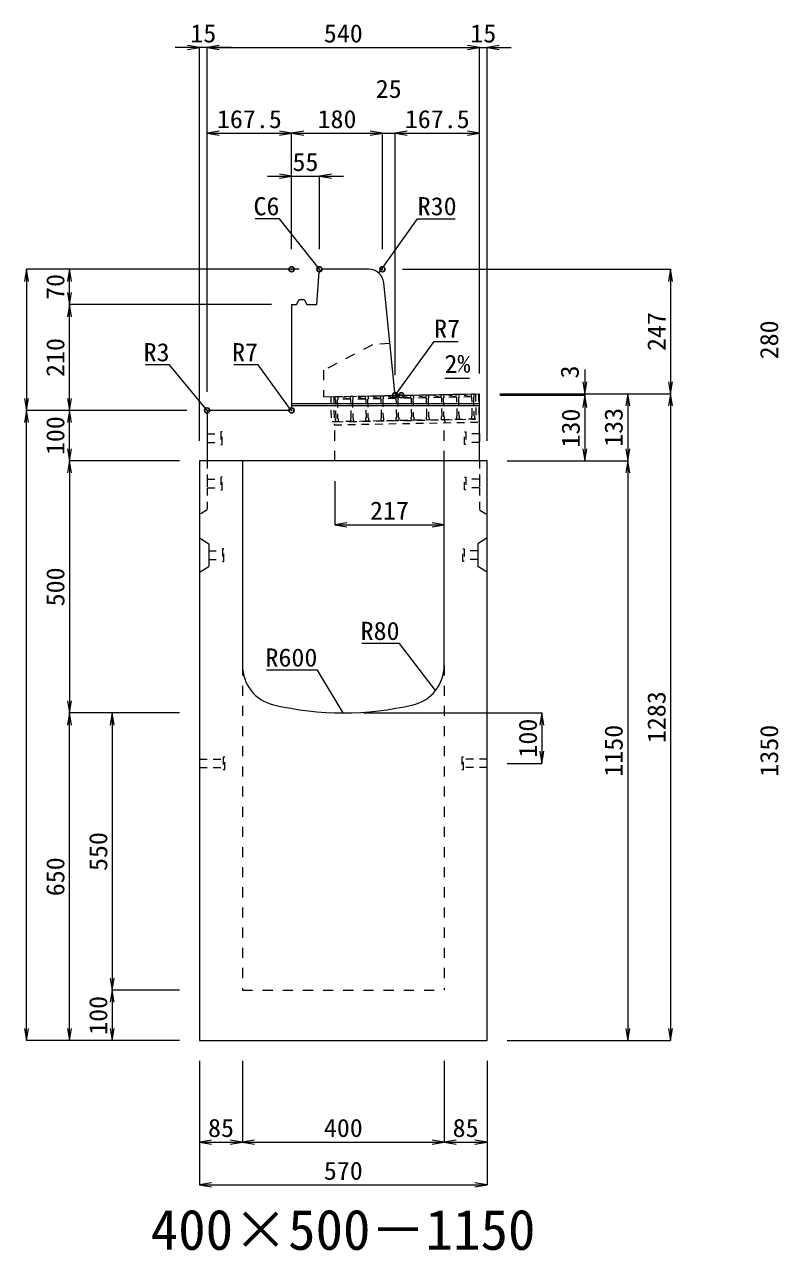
# Model space of a CAD drawing. Units: millimetres at full size; some dimension numbers follow another scale. Extents: x -18734 to 51600, y -18820 to 17820.
# Drawn here: x 34918 to 36413, y -10786 to -8354 of the extents above; entities that cross this region are included whole.
import ezdxf
from ezdxf.enums import TextEntityAlignment as Align

# ---------------------------------------------------------------- set-up
doc = ezdxf.new("R2010")
doc.units = ezdxf.units.MM
doc.header["$LTSCALE"] = 20
doc.header["$PDMODE"] = 32
doc.header["$PDSIZE"] = 10
doc.linetypes.add('USER1', pattern=[2, 1, -1])
doc.linetypes.add('USER2', pattern=[1.35, 0.75, -0.6])
for name, color, linetype, lineweight in [('インサート', 3, 'USER2', 9), ('グレーチング', 7, 'USER2', 5), ('受枠', 3, 'USER2', 9), ('寸法線', 7, 'Continuous', 13), ('引出線', 4, 'Continuous', 13), ('本体', 2, 'Continuous', 13), ('目地', 132, 'Continuous', 5)]:
    doc.layers.add(name, color=color, linetype=linetype, lineweight=lineweight)
doc.layers.add('作業エリア', color=11, linetype='Continuous')
doc.layers.add('文字', color=7, linetype='Continuous')
doc.styles.add('ＭＳ 明朝', font='')
doc.styles.get('ＭＳ 明朝').set_extended_font_data('MS Mincho')

# ---------------------------------------------------------------- blocks, each defined once
blk = doc.blocks.new('open_arrow')
at = {"color": 0, "linetype": 'Continuous', "lineweight": -2}
blk.add_lwpolyline([(7.5, 1.25), (0, 0), (7.5, -1.25)], dxfattribs=at)

msp = doc.modelspace()

# ---------------------------------------------------------------- linework, layer by layer
at = {"layer": 'インサート'}
for p, q in [((35280, -9166.5), (35307, -9166.5)), ((35280, -9166.5), (35280, -9183.5)), ((35310, -9162.5), (35307, -9162.5)), ((35307, -9162.5), (35307, -9187.5)), ((35310, -9187.5), (35310, -9162.5)), ((35790, -9162.5), (35793, -9162.5)), ((35790, -9187.5), (35790, -9162.5)), ((35793, -9162.5), (35793, -9187.5)), ((35820, -9166.5), (35793, -9166.5)), ((35820, -9166.5), (35820, -9183.5)), ((35280, -9183.5), (35307, -9183.5)), ((35307, -9187.5), (35310, -9187.5)), ((35793, -9187.5), (35790, -9187.5)), ((35820, -9183.5), (35793, -9183.5)), ((35280, -9256.5), (35307, -9256.5)), ((35280, -9256.5), (35280, -9273.5)), ((35310, -9252.5), (35307, -9252.5)), ((35307, -9252.5), (35307, -9277.5)), ((35310, -9277.5), (35310, -9252.5)), ((35790, -9252.5), (35793, -9252.5)), ((35790, -9277.5), (35790, -9252.5)), ((35793, -9252.5), (35793, -9277.5)), ((35820, -9256.5), (35793, -9256.5)), ((35820, -9256.5), (35820, -9273.5)), ((35280, -9273.5), (35307, -9273.5)), ((35307, -9277.5), (35310, -9277.5)), ((35793, -9277.5), (35790, -9277.5)), ((35820, -9273.5), (35793, -9273.5)), ((35283.2, -9398.5), (35310.2, -9398.5)), ((35283.2, -9398.5), (35283.2, -9415.5)), ((35313.2, -9394.5), (35310.2, -9394.5)), ((35310.2, -9394.5), (35310.2, -9419.5)), ((35313.2, -9419.5), (35313.2, -9394.5)), ((35786.8, -9394.5), (35789.8, -9394.5)), ((35786.8, -9419.5), (35786.8, -9394.5)), ((35789.8, -9394.5), (35789.8, -9419.5)), ((35816.8, -9398.5), (35789.8, -9398.5)), ((35816.8, -9398.5), (35816.8, -9415.5)), ((35283.2, -9415.5), (35310.2, -9415.5)), ((35310.2, -9419.5), (35313.2, -9419.5)), ((35789.8, -9419.5), (35786.8, -9419.5)), ((35816.8, -9415.5), (35789.8, -9415.5)), ((35265, -9811.5), (35312, -9811.5)), ((35265, -9811.5), (35265, -9828.5)), ((35315, -9807.5), (35312, -9807.5)), ((35312, -9807.5), (35312, -9832.5)), ((35315, -9832.5), (35315, -9807.5)), ((35788, -9807.5), (35785, -9807.5)), ((35785, -9807.5), (35785, -9832.5)), ((35788, -9832.5), (35788, -9807.5)), ((35835, -9811.5), (35788, -9811.5)), ((35835, -9828.5), (35835, -9811.5)), ((35265, -9828.5), (35312, -9828.5)), ((35312, -9832.5), (35315, -9832.5)), ((35785, -9832.5), (35788, -9832.5)), ((35835, -9828.5), (35788, -9828.5))]:
    msp.add_line(p, q, dxfattribs=at)
at = {"layer": 'グレーチング'}
for p, q in [((35533.97, -9092.54), (35808.92, -9087.21)), ((35564.08, -9097.95), (35538.97, -9092.44)), ((35594.07, -9097.37), (35568.96, -9091.86)), ((35624.07, -9096.79), (35598.96, -9091.28)), ((35654.06, -9096.21), (35628.95, -9090.7)), ((35684.06, -9095.63), (35658.95, -9090.12)), ((35714.05, -9095.05), (35688.94, -9089.54)), ((35744.05, -9094.47), (35718.93, -9088.96)), ((35744.05, -9094.47), (35719.05, -9094.95)), ((35774.04, -9093.89), (35748.93, -9088.38)), ((35774.04, -9093.89), (35749.05, -9094.37)), ((35804.04, -9093.31), (35778.92, -9087.8)), ((35804.04, -9093.31), (35779.04, -9093.79)), ((35564.08, -9097.95), (35539.08, -9098.44)), ((35594.07, -9097.37), (35569.08, -9097.86)), ((35624.07, -9096.79), (35599.07, -9097.28)), ((35654.06, -9096.21), (35629.07, -9096.7)), ((35684.06, -9095.63), (35659.06, -9096.12)), ((35714.05, -9095.05), (35689.06, -9095.54)), ((35534.94, -9142.53), (35809.89, -9137.21))]:
    msp.add_line(p, q, dxfattribs=at)
for points in [[(35533.97, -9092.54), (35538.97, -9092.44), (35539.08, -9098.44), (35538.1, -9099.46), (35538.8, -9135.45), (35539.82, -9136.43), (35539.94, -9142.43), (35534.94, -9142.53), (35534.82, -9136.53), (35535.8, -9135.51), (35535.1, -9099.52), (35534.09, -9098.53)], [(35568.8, -9134.87), (35569.81, -9135.85), (35569.93, -9141.85), (35564.93, -9141.95), (35564.82, -9135.95), (35565.8, -9134.93), (35565.1, -9098.93), (35564.08, -9097.95), (35563.96, -9091.96), (35568.96, -9091.86), (35569.08, -9097.86), (35568.1, -9098.88)], [(35598.79, -9134.29), (35599.81, -9135.27), (35599.92, -9141.27), (35594.93, -9141.37), (35594.81, -9135.37), (35595.79, -9134.35), (35595.09, -9098.35), (35594.07, -9097.37), (35593.96, -9091.38), (35598.96, -9091.28), (35599.07, -9097.28), (35598.09, -9098.3)], [(35628.78, -9133.71), (35629.8, -9134.69), (35629.92, -9140.69), (35624.92, -9140.79), (35624.8, -9134.79), (35625.78, -9133.77), (35625.09, -9097.77), (35624.07, -9096.79), (35623.95, -9090.79), (35628.95, -9090.7), (35629.07, -9096.7), (35628.09, -9097.72)], [(35658.78, -9133.13), (35659.8, -9134.11), (35659.91, -9140.11), (35654.91, -9140.2), (35654.8, -9134.21), (35655.78, -9133.19), (35655.08, -9097.19), (35654.06, -9096.21), (35653.95, -9090.21), (35658.95, -9090.12), (35659.06, -9096.12), (35658.08, -9097.14)], [(35685.77, -9132.61), (35685.08, -9096.61), (35684.06, -9095.63), (35683.94, -9089.63), (35688.94, -9089.54), (35689.06, -9095.54), (35688.08, -9096.55), (35688.77, -9132.55), (35689.79, -9133.53), (35689.91, -9139.53), (35684.91, -9139.62), (35684.79, -9133.63)], [(35715.77, -9132.03), (35715.07, -9096.03), (35714.05, -9095.05), (35713.94, -9089.05), (35718.93, -9088.96), (35719.05, -9094.95), (35718.07, -9095.97), (35718.77, -9131.97), (35719.79, -9132.95), (35719.9, -9138.95), (35714.9, -9139.04), (35714.79, -9133.04)], [(35749.05, -9094.37), (35748.06, -9095.39), (35748.76, -9131.39), (35749.78, -9132.37), (35749.9, -9138.37), (35744.9, -9138.46), (35744.78, -9132.46), (35745.76, -9131.44), (35745.07, -9095.45), (35744.05, -9094.47), (35743.93, -9088.47), (35748.93, -9088.38)], [(35779.04, -9093.79), (35778.06, -9094.81), (35778.76, -9130.81), (35779.78, -9131.79), (35779.89, -9137.79), (35774.89, -9137.88), (35774.78, -9131.88), (35775.76, -9130.86), (35775.06, -9094.87), (35774.04, -9093.89), (35773.92, -9087.89), (35778.92, -9087.8)], [(35804.89, -9137.3), (35804.77, -9131.3), (35805.75, -9130.28), (35805.05, -9094.29), (35804.04, -9093.31), (35803.92, -9087.31), (35808.92, -9087.21), (35809.03, -9093.21), (35808.05, -9094.23), (35808.75, -9130.23), (35809.77, -9131.21), (35809.89, -9137.21)]]:
    msp.add_lwpolyline(points, close=True, dxfattribs=at)
at = {"layer": '作業エリア'}
for p in [(35447.5, -8840), (35447.5, -8840), (35502.5, -8840), (35627.5, -8840), (35652.5, -9090), (35665, -9090), (35280, -9120), (35447.5, -9120)]:
    msp.add_point(p, dxfattribs=at)
at = {"layer": '受枠'}
for p, q in [((35524.97, -9092.71), (35817.92, -9087.04)), ((35524.97, -9092.71), (35525.94, -9142.7)), ((35530.97, -9092.59), (35532.05, -9148.58)), ((35811.92, -9087.16), (35812.89, -9137.15)), ((35817.92, -9087.04), (35819, -9143.03)), ((35812.89, -9137.15), (35525.94, -9142.7)), ((35532.05, -9148.58), (35819, -9143.03))]:
    msp.add_line(p, q, dxfattribs=at)
at = {"layer": '受枠', "linetype": 'Continuous'}
msp.add_line((35750.9, -9138.35), (35751.01, -9144.35), dxfattribs=at)
at = {"layer": '寸法線'}
for p, q in [((35328, -8400.05), (35217, -8400.05)), ((35265, -9180), (35265, -8400.05)), ((35280, -8400.05), (35820, -8400.05)), ((35280, -9083), (35280, -8400.05)), ((35280, -9083), (35280, -8400.05)), ((35772, -8400.05), (35883, -8400.05)), ((35820, -9047), (35820, -8400.05)), ((35820, -9047), (35820, -8400.05)), ((35835, -9180), (35835, -8400.05)), ((35280, -8570.05), (35447.5, -8570.05)), ((35280, -9083), (35280, -8570.05)), ((35447.5, -8800), (35447.5, -8570.05)), ((35447.5, -8570.05), (35627.5, -8570.05)), ((35447.5, -8800), (35447.5, -8570.05)), ((35579.5, -8570.05), (35700.5, -8570.05)), ((35627.5, -8800), (35627.5, -8570.05)), ((35627.5, -8800), (35627.5, -8570.05)), ((35652.5, -9050), (35652.5, -8570.05)), ((35652.5, -8570.05), (35820, -8570.05)), ((35652.5, -9050), (35652.5, -8570.05)), ((35820, -9047), (35820, -8570.05)), ((35399.5, -8655.05), (35550.5, -8655.05)), ((35447.5, -8800), (35447.5, -8655.05)), ((35502.5, -8800), (35502.5, -8655.05)), ((34922.06, -8840), (34922.06, -9120)), ((35462.5, -8840), (34922.06, -8840)), ((35007.06, -8910), (35007.06, -8840)), ((35462.5, -8840), (35007.06, -8840)), ((35667.5, -8840), (36198.78, -8840)), ((36198.78, -8840), (36198.78, -9087)), ((35007.06, -9120), (35007.06, -8910)), ((35407.5, -8910), (35007.06, -8910)), ((35407.5, -8910), (35007.06, -8910)), ((36028.78, -9039), (36028.78, -9138)), ((35860, -9087), (36028.78, -9087)), ((35860, -9087), (36113.78, -9087)), ((35860, -9087), (36198.78, -9087)), ((35860, -9087), (36198.78, -9087)), ((35860, -9090), (36028.78, -9090)), ((35860, -9090), (36028.78, -9090)), ((36028.78, -9090), (36028.78, -9220)), ((36113.78, -9087), (36113.78, -9220)), ((36198.78, -9087), (36198.78, -10370)), ((35240, -9120), (34922.06, -9120)), ((34922.06, -10370), (34922.06, -9120)), ((35240, -9120), (34922.06, -9120)), ((35007.06, -9220), (35007.06, -9120)), ((35240, -9120), (35007.06, -9120)), ((35240, -9120), (35007.06, -9120)), ((35007.06, -9220), (35007.06, -9720)), ((35225, -9220), (35007.06, -9220)), ((35225, -9220), (35007.06, -9220)), ((35875, -9220), (36028.78, -9220)), ((35875, -9220), (36113.78, -9220)), ((35875, -9220), (36113.78, -9220)), ((36113.78, -9220), (36113.78, -10370)), ((35533, -9260), (35533, -9346.67)), ((35533, -9346.67), (35750, -9346.67)), ((35225, -9720), (35007.06, -9720)), ((35007.06, -10370), (35007.06, -9720)), ((35225, -9720), (35007.06, -9720)), ((35092.06, -9720), (35092.06, -10270)), ((35225, -9720), (35092.06, -9720)), ((35590, -9720), (35943.78, -9720)), ((35943.78, -9720), (35943.78, -9820)), ((35875, -9820), (35943.78, -9820)), ((35225, -10270), (35092.06, -10270)), ((35092.06, -10270), (35092.06, -10370)), ((35225, -10270), (35092.06, -10270)), ((35225, -10370), (34922.06, -10370)), ((35225, -10370), (35007.06, -10370)), ((35225, -10370), (35092.06, -10370)), ((35875, -10370), (36113.78, -10370)), ((35875, -10370), (36198.78, -10370)), ((35265, -10410), (35265, -10571.16)), ((35265, -10410), (35265, -10656.16)), ((35350, -10410), (35350, -10571.16)), ((35350, -10410), (35350, -10571.16)), ((35750, -10410), (35750, -10571.16)), ((35750, -10410), (35750, -10571.16)), ((35835, -10410), (35835, -10571.16)), ((35835, -10410), (35835, -10656.16)), ((35265, -10571.16), (35350, -10571.16)), ((35350, -10571.16), (35750, -10571.16)), ((35750, -10571.16), (35835, -10571.16)), ((35265, -10656.16), (35835, -10656.16))]:
    msp.add_line(p, q, dxfattribs=at)
at = {"layer": '引出線'}
for points in [[(35505.29, -8842.99), (35423.41, -8740.07), (35375.07, -8740.07)], [(35620.48, -8847.76), (35697.4, -8740.07), (35772.08, -8740.07)], [(35654.14, -9088.19), (35730, -8982.98), (35777.93, -8982.98)], [(35280.88, -9120.88), (35205.62, -9029.7), (35157.89, -9029.7)], [(35445.45, -9117.95), (35380.97, -9029.7), (35333.04, -9029.7)], [(35751.14, -9056.74), (35799.85, -9055.77), (35751.11, -9056.74)], [(35732.76, -9675.58), (35661.5, -9582.47), (35586.83, -9582.47)], [(35550, -9720), (35498.63, -9635.25), (35397.63, -9635.25)]]:
    msp.add_lwpolyline(points, dxfattribs=at)
at = {"layer": '本体'}
for p, q in [((35497.5, -8910), (35502.07, -8845.98)), ((35502.07, -8845.98), (35508.5, -8840)), ((35600.35, -8840), (35508.5, -8840)), ((35651.87, -9083.7), (35630.2, -8867.01)), ((35457.5, -8910), (35462.5, -8900)), ((35462.5, -8900), (35472.5, -8900)), ((35472.5, -8900), (35477.5, -8910)), ((35447.5, -8910), (35447.5, -9113)), ((35447.5, -8910), (35457.5, -8910)), ((35477.5, -8910), (35497.5, -8910)), ((35665, -9090), (35658.83, -9090)), ((35665, -9090), (35820, -9087)), ((35820, -9220), (35820, -9087)), ((35280, -9123), (35280, -9220)), ((35440.5, -9120), (35283, -9120)), ((35265, -9220), (35265, -10370)), ((35350, -9220), (35265, -9220)), ((35820, -9220), (35280, -9220)), ((35350, -9220), (35350, -9625.96)), ((35750, -9625.96), (35750, -9220)), ((35835, -9220), (35750, -9220)), ((35835, -10370), (35835, -9220)), ((35265, -10370), (35835, -10370))]:
    msp.add_line(p, q, dxfattribs=at)
at = {"layer": '本体', "linetype": 'USER1'}
for p, q in [((35608, -8990), (35511, -9040)), ((35642.2, -8987), (35608, -8990)), ((35511, -9040), (35511, -9092.98)), ((35511, -9092.98), (35665, -9090)), ((35533, -9220), (35533, -9142.56)), ((35750, -9220), (35750, -9138.36))]:
    msp.add_line(p, q, dxfattribs=at)
at = {"layer": '本体', "linetype": 'USER2', "lineweight": 9}
for p, q in [((35280, -9220), (35280, -9317)), ((35820, -9220), (35820, -9317)), ((35280, -9317), (35265, -9326.5)), ((35820, -9317), (35835, -9326.5))]:
    msp.add_line(p, q, dxfattribs=at)
at = {"layer": '本体', "lineweight": 9}
for p, q in [((35265, -9373), (35283.2, -9384.5)), ((35283.2, -9384.5), (35283.2, -9429.5)), ((35835, -9373), (35816.8, -9384.5)), ((35816.8, -9384.5), (35816.8, -9429.5)), ((35265, -9441), (35283.2, -9429.5)), ((35835, -9441), (35816.8, -9429.5))]:
    msp.add_line(p, q, dxfattribs=at)
at = {"layer": '本体', "linetype": 'USER1', "lineweight": 15}
for p, q in [((35350, -9625.96), (35350, -10270)), ((35750, -9625.96), (35750, -10270)), ((35350, -10270), (35750, -10270))]:
    msp.add_line(p, q, dxfattribs=at)
at = {"layer": '本体'}
for centre, radius, start, end in [((35600.35, -8870), 30, 5.71059, 90), ((35658.83, -9083), 7, 185.71059, 270), ((35440.5, -9113), 7, 270, 0), ((35283, -9123), 3, 90, 180), ((35430, -9625.96), 80, 180, 256.65764), ((35670, -9625.96), 80, 283.34236, 0), ((35550, -9120), 600, 256.65764, 283.34236)]:
    msp.add_arc(centre, radius, start, end, dxfattribs=at)
at = {"layer": '目地'}
for p, q in [((35820, -9107), (35447.5, -9107)), ((35820, -9111), (35447.5, -9111))]:
    msp.add_line(p, q, dxfattribs=at)

# ---------------------------------------------------------------- block references
at = {"layer": '寸法線', "xscale": 3.2, "yscale": 3.2}
for p, rotation in [((35265, -8400.05), 180), ((35820, -8400.05), 180), ((35820, -8400.05), 180), ((35447.5, -8570.05), 180), ((35627.5, -8570.05), 180), ((35627.5, -8570.05), 180), ((35820, -8570.05), 180), ((35447.5, -8655.05), 180), ((34922.06, -8840), 270), ((35007.06, -8840), 270), ((36198.78, -8840), 270), ((35007.06, -8910), 90), ((35007.06, -8910), 270), ((36028.78, -9087), 90), ((36198.78, -9087), 90), ((36028.78, -9090), 270), ((36028.78, -9090), 270), ((36113.78, -9087), 270), ((36198.78, -9087), 270), ((34922.06, -9120), 90), ((35007.06, -9120), 90), ((34922.06, -9120), 270), ((35007.06, -9120), 270), ((35007.06, -9220), 90), ((36028.78, -9220), 90), ((36113.78, -9220), 90), ((35007.06, -9220), 270), ((36113.78, -9220), 270), ((35750, -9346.67), 180), ((35007.06, -9720), 90), ((35007.06, -9720), 270), ((35092.06, -9720), 270), ((35943.78, -9720), 270), ((35943.78, -9820), 90), ((35092.06, -10270), 90), ((35092.06, -10270), 270), ((34922.06, -10370), 90), ((35007.06, -10370), 90), ((35092.06, -10370), 90), ((36113.78, -10370), 90), ((36198.78, -10370), 90), ((35350, -10571.16), 180), ((35750, -10571.16), 180), ((35835, -10571.16), 180), ((35835, -10656.16), 180)]:
    msp.add_blockref('open_arrow', p, dxfattribs=dict(at, rotation=rotation))
for p in [(35280, -8400.05), (35280, -8400.05), (35835, -8400.05), (35280, -8570.05), (35447.5, -8570.05), (35652.5, -8570.05), (35652.5, -8570.05), (35502.5, -8655.05), (35533, -9346.67), (35265, -10571.16), (35350, -10571.16), (35750, -10571.16), (35265, -10656.16)]:
    msp.add_blockref('open_arrow', p, dxfattribs=at)
at = {"layer": '引出線', "xscale": 0.0533, "yscale": 0.0533}
for p, rotation in [((35505.29, -8842.99), 128.5), ((35620.48, -8847.76), 54.5), ((35751.14, -9056.74), 1.1), ((35654.14, -9088.19), 54.2), ((35445.45, -9117.95), 126.2), ((35280.88, -9120.88), 129.5), ((35732.76, -9675.58), 127.4), ((35550, -9720), 121.2)]:
    msp.add_blockref('open_arrow', p, dxfattribs=dict(at, rotation=rotation))

# ---------------------------------------------------------------- texts
at = {"layer": '寸法線', "style": 'ＭＳ 明朝', "width": 1.05}
for s, p in [('15', (35272.5, -8372.05)), ('540', (35550, -8372.05)), ('15', (35827.5, -8372.05)), ('25', (35640, -8482.05)), ('167.5', (35363.75, -8542.05)), ('180', (35537.5, -8542.05)), ('167.5', (35736.25, -8542.05)), ('55', (35475, -8627.05)), ('217', (35641.5, -9318.67)), ('85', (35307.5, -10543.16)), ('400', (35550, -10543.16)), ('85', (35792.5, -10543.16)), ('570', (35550, -10628.16))]:
    msp.add_text(s, height=36.03, dxfattribs=at).set_placement(p, align=Align.MIDDLE_CENTER)
for s, p in [('70', (34979.06, -8875)), ('247', (36170.78, -8963.5)), ('280', (36394.06, -8980)), ('210', (34979.06, -9015)), ('3', (35998.78, -9043.66)), ('130', (36000.78, -9155)), ('133', (36085.78, -9153.5)), ('100', (34979.06, -9170)), ('500', (34979.06, -9470)), ('1283', (36170.78, -9728.5)), ('100', (35915.78, -9770)), ('1150', (36085.78, -9795)), ('1350', (36394.06, -9795)), ('550', (35064.06, -9995)), ('650', (34979.06, -10045)), ('100', (35064.06, -10320))]:
    msp.add_text(s, height=36.03, rotation=90, dxfattribs=at).set_placement(p, align=Align.MIDDLE_CENTER)
at = {"layer": '引出線', "style": 'ＭＳ 明朝', "width": 1.05}
for s, p in [('C6', (35423.41, -8696.87)), ('R3', (35205.62, -8986.5)), ('R7', (35380.97, -8986.5)), ('R80', (35661.5, -9539.27)), ('R600', (35498.63, -9592.05))]:
    msp.add_text(s, height=36.03, dxfattribs=at).set_placement(p, align=Align.TOP_RIGHT)
for s, p in [('R30', (35697.4, -8696.87)), ('R7', (35730, -8939.78))]:
    msp.add_text(s, height=36.03, dxfattribs=at).set_placement(p, align=Align.TOP_LEFT)
msp.add_text('2%', height=36.03, rotation=1.146, dxfattribs=at).set_placement((35750.17, -9009.85), align=Align.TOP_LEFT)
at = {"layer": '文字', "style": 'ＭＳ 明朝'}
msp.add_text('400×500－1150', height=80.06, dxfattribs=at).set_placement((35549.52, -10744.97), align=Align.MIDDLE_CENTER)

doc.saveas('drawing.dxf')
